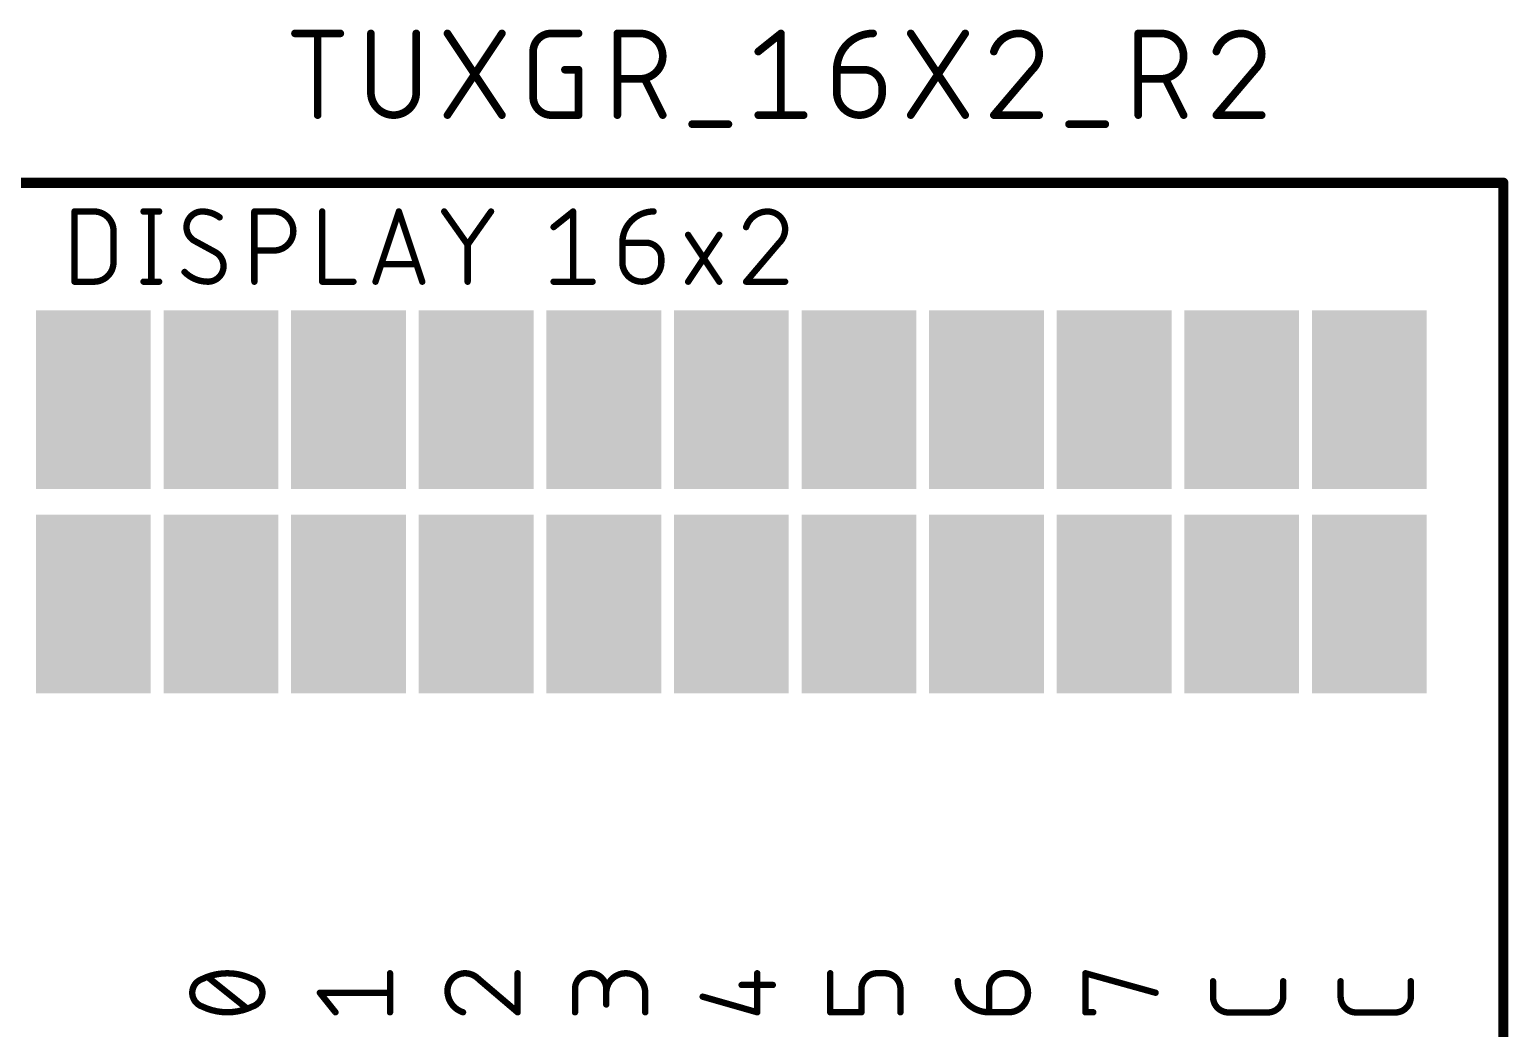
# Model space of a CAD drawing. Extents: x 33 to 158, y -5 to 117.
# Drawn here: x 64.64 to 94.08, y 97.47 to 117.35 of the extents above; entities that cross this region are included whole.
import ezdxf

# ---------------------------------------------------------------- set-up
doc = ezdxf.new("R2010")
doc.units = 0
for name, color, linetype in [('94', 12, 'CONTINUOUS'), ('95', 251, 'CONTINUOUS'), ('96', 251, 'CONTINUOUS')]:
    doc.layers.add(name, color=color, linetype=linetype)

# ---------------------------------------------------------------- blocks, each defined once
blk = doc.blocks.new('RECT')
blk.add_solid([(-0.5, -0.5), (0.5, -0.5), (-0.5, 0.5), (0.5, 0.5)])

msp = doc.modelspace()

# ---------------------------------------------------------------- linework, layer by layer
at = {"layer": '94'}
for points, const_width in [([(93.98, 114.3), (50.8, 114.3)], 0.2032), ([(93.98, 93.98), (93.98, 114.3)], 0.2032), ([(65.538, 112.3315), (65.538, 113.7285)], 0.127), ([(65.538, 113.7285), (65.926, 113.7285)], 0.127), ([(66.9115, 113.7285), (67.222, 113.7285)], 0.127), ([(67.0667, 113.7285), (67.0667, 112.3315)], 0.127), ([(69.1175, 112.3315), (69.1175, 113.7285)], 0.127), ([(69.1175, 113.7285), (69.5055, 113.7285)], 0.127), ([(70.4686, 113.7285), (70.4686, 112.3315)], 0.127), ([(71.5289, 112.3315), (71.9946, 113.7285)], 0.127), ([(71.9946, 113.7285), (72.4603, 112.3315)], 0.127), ([(72.8978, 113.7285), (73.3635, 113.0688)], 0.127), ([(73.3635, 113.0688), (73.8291, 113.7285)], 0.127), ([(75.0743, 113.4181), (75.4624, 113.7285)], 0.127), ([(75.4624, 113.7285), (75.4624, 112.3315)], 0.127), ([(66.3141, 113.3404), (66.3141, 112.7196)], 0.127), ([(68.349, 112.9136), (67.9222, 113.1464)], 0.127), ([(73.3635, 112.3315), (73.3635, 113.0688)], 0.127), ([(76.4432, 113.1076), (76.9088, 113.1076)], 0.127), ([(76.4432, 112.7196), (76.4432, 113.1076)], 0.127), ([(77.7527, 112.3315), (78.3736, 113.2628)], 0.127), ([(77.7527, 113.2628), (78.3736, 112.3315)], 0.127), ([(79.5668, 113.1076), (78.9071, 112.3315)], 0.127), ([(69.5055, 112.9524), (69.1175, 112.9524)], 0.127), ([(77.2193, 112.7972), (77.2193, 112.7196)], 0.127), ([(72.3439, 112.6808), (71.6454, 112.6808)], 0.127), ([(65.926, 112.3315), (65.538, 112.3315)], 0.127), ([(66.9115, 112.3315), (67.222, 112.3315)], 0.127), ([(70.4686, 112.3315), (71.0895, 112.3315)], 0.127), ([(75.0743, 112.3315), (75.8504, 112.3315)], 0.127), ([(78.9071, 112.3315), (79.6832, 112.3315)], 0.127)]:
    msp.add_lwpolyline(points, dxfattribs=dict(at, const_width=const_width))
for points, const_width in [([(94.0308, 114.3, 1), (93.9292, 114.3)], 0.1016), ([(93.98, 114.2492, 1), (93.98, 114.3508)], 0.1016), ([(65.538, 113.7603, 1), (65.538, 113.6968)], 0.0635), ([(65.5697, 113.7285, 1), (65.5062, 113.7285)], 0.0635), ([(65.926, 113.7603, 1), (65.926, 113.6968)], 0.0635), ([(66.3141, 113.3404, 0.4142), (65.926, 113.7285)], 0.127), ([(65.926, 113.6968, 1), (65.926, 113.7603)], 0.0635), ([(66.9115, 113.7603, 1), (66.9115, 113.6968)], 0.0635), ([(67.0985, 113.7285, 1), (67.035, 113.7285)], 0.0635), ([(67.222, 113.6968, 1), (67.222, 113.7603)], 0.0635), ([(68.0774, 113.7285, 0.4142), (67.7669, 113.4181)], 0.127), ([(68.4266, 113.6121, 0.1623), (68.0774, 113.7285)], 0.127), ([(68.0774, 113.7602, 1), (68.0774, 113.6968)], 0.0635), ([(68.0774, 113.6967, 1), (68.0774, 113.7602)], 0.0635), ([(68.4076, 113.5867, 1), (68.4457, 113.6375)], 0.0635), ([(69.1175, 113.7603, 1), (69.1175, 113.6968)], 0.0635), ([(69.1492, 113.7285, 1), (69.0857, 113.7285)], 0.0635), ([(69.5055, 113.7603, 1), (69.5055, 113.6968)], 0.0635), ([(69.5055, 112.9524, 1), (69.5055, 113.7285)], 0.127), ([(69.5055, 113.6968, 1), (69.5055, 113.7603)], 0.0635), ([(70.5003, 113.7285, 1), (70.4368, 113.7285)], 0.0635), ([(72.0247, 113.7385, 1), (71.9645, 113.7185)], 0.0635), ([(72.0247, 113.7185, 1), (71.9645, 113.7385)], 0.0635), ([(72.9237, 113.7468, 1), (72.8718, 113.7102)], 0.0635), ([(73.8551, 113.7102, 1), (73.8032, 113.7468)], 0.0635), ([(75.4941, 113.7285, 1), (75.4306, 113.7285)], 0.0635), ([(75.4822, 113.7037, 1), (75.4425, 113.7533)], 0.0635), ([(77.064, 113.7285, 0.4142), (76.4432, 113.1076)], 0.127), ([(77.064, 113.6968, 1), (77.064, 113.7602)], 0.0635), ([(79.334, 113.7285, 0.3252), (78.9071, 113.4181)], 0.127), ([(79.334, 113.7603, 1), (79.334, 113.6968)], 0.0635), ([(79.6832, 113.3792, 0.4142), (79.334, 113.7285)], 0.127), ([(79.334, 113.6968, 1), (79.334, 113.7602)], 0.0635), ([(66.3458, 113.3404, 1), (66.2823, 113.3404)], 0.0635), ([(66.2823, 113.3404, 1), (66.3458, 113.3404)], 0.0635), ([(67.7669, 113.4181, 0.2656), (67.9222, 113.1464)], 0.127), ([(67.7987, 113.4181, 1), (67.7352, 113.4181)], 0.0635), ([(67.7352, 113.4181, 1), (67.7987, 113.4181)], 0.0635), ([(75.0545, 113.4428, 1), (75.0941, 113.3933)], 0.0635), ([(78.8769, 113.4278, 1), (78.9373, 113.4083)], 0.0635), ([(79.5668, 113.1076, 0.2053), (79.6832, 113.3792)], 0.127), ([(79.715, 113.3792, 1), (79.6515, 113.3793)], 0.0635), ([(79.6515, 113.3792, 1), (79.715, 113.3792)], 0.0635), ([(67.9374, 113.1743, 1), (67.907, 113.1185)], 0.0635), ([(67.906, 113.1191, 1), (67.9383, 113.1738)], 0.0635), ([(73.3952, 113.0688, 1), (73.3317, 113.0688)], 0.0635), ([(73.3375, 113.0871, 1), (73.3894, 113.0505)], 0.0635), ([(73.3375, 113.0505, 1), (73.3894, 113.0871)], 0.0635), ([(76.4749, 113.1076, 1), (76.4114, 113.1076)], 0.0635), ([(76.4114, 113.1076, 1), (76.4749, 113.1076)], 0.0635), ([(76.4432, 113.1394, 1), (76.4432, 113.0759)], 0.0635), ([(77.2193, 112.7972, 0.4142), (76.9088, 113.1076)], 0.127), ([(76.9088, 113.1394, 1), (76.9088, 113.0759)], 0.0635), ([(76.9088, 113.0759, 1), (76.9088, 113.1394)], 0.0635), ([(77.7792, 113.2804, 1), (77.7263, 113.2452)], 0.0635), ([(78.4, 113.2452, 1), (78.3472, 113.2804)], 0.0635), ([(79.5449, 113.1306, 1), (79.5887, 113.0846)], 0.0635), ([(79.591, 113.087, 1), (79.5426, 113.1282)], 0.0635), ([(65.926, 112.3315, 0.4142), (66.3141, 112.7196)], 0.127), ([(66.3458, 112.7196, 1), (66.2823, 112.7196)], 0.0635), ([(66.2823, 112.7196, 1), (66.3458, 112.7196)], 0.0635), ([(68.5042, 112.6419, 0.2656), (68.349, 112.9136)], 0.127), ([(68.3651, 112.9409, 1), (68.3329, 112.8862)], 0.0635), ([(68.3338, 112.8857, 1), (68.3642, 112.9415)], 0.0635), ([(69.1175, 112.9841, 1), (69.1175, 112.9206)], 0.0635), ([(69.5055, 112.9841, 1), (69.5055, 112.9206)], 0.0635), ([(69.5055, 112.9206, 1), (69.5055, 112.9841)], 0.0635), ([(76.4749, 112.7196, 1), (76.4114, 112.7196)], 0.0635), ([(76.4114, 112.7196, 1), (76.4749, 112.7196)], 0.0635), ([(76.4432, 112.7196, 1), (77.2193, 112.7196)], 0.127), ([(77.251, 112.7972, 1), (77.1875, 112.7972)], 0.0635), ([(77.1875, 112.7972, 1), (77.251, 112.7972)], 0.0635), ([(77.251, 112.7196, 1), (77.1875, 112.7196)], 0.0635), ([(77.1875, 112.7196, 1), (77.251, 112.7196)], 0.0635), ([(67.7281, 112.5255, 0.2), (68.1938, 112.3315)], 0.127), ([(67.7507, 112.5479, 1), (67.7056, 112.5032)], 0.0635), ([(68.1938, 112.3315, 0.4142), (68.5042, 112.6419)], 0.127), ([(68.536, 112.6419, 1), (68.4725, 112.6419)], 0.0635), ([(68.4725, 112.6419, 1), (68.536, 112.6419)], 0.0635), ([(71.6454, 112.7125, 1), (71.6454, 112.649)], 0.0635), ([(72.3439, 112.649, 1), (72.3439, 112.7125)], 0.0635), ([(65.538, 112.3633, 1), (65.538, 112.2998)], 0.0635), ([(65.5062, 112.3315, 1), (65.5697, 112.3315)], 0.0635), ([(65.926, 112.3632, 1), (65.926, 112.2998)], 0.0635), ([(65.926, 112.2998, 1), (65.926, 112.3633)], 0.0635), ([(66.9115, 112.3633, 1), (66.9115, 112.2998)], 0.0635), ([(67.035, 112.3315, 1), (67.0985, 112.3315)], 0.0635), ([(67.222, 112.2998, 1), (67.222, 112.3633)], 0.0635), ([(68.1938, 112.3633, 1), (68.1938, 112.2998)], 0.0635), ([(68.1938, 112.2998, 1), (68.1938, 112.3632)], 0.0635), ([(69.0857, 112.3315, 1), (69.1492, 112.3315)], 0.0635), ([(70.4686, 112.3633, 1), (70.4686, 112.2998)], 0.0635), ([(70.4368, 112.3315, 1), (70.5003, 112.3315)], 0.0635), ([(71.0895, 112.2998, 1), (71.0895, 112.3633)], 0.0635), ([(71.4988, 112.3415, 1), (71.5591, 112.3215)], 0.0635), ([(72.4301, 112.3215, 1), (72.4904, 112.3415)], 0.0635), ([(73.3317, 112.3315, 1), (73.3952, 112.3315)], 0.0635), ([(75.0743, 112.3633, 1), (75.0743, 112.2998)], 0.0635), ([(75.4306, 112.3315, 1), (75.4941, 112.3315)], 0.0635), ([(75.8504, 112.2998, 1), (75.8504, 112.3633)], 0.0635), ([(77.7263, 112.3491, 1), (77.7792, 112.3139)], 0.0635), ([(78.3472, 112.3139, 1), (78.4, 112.3491)], 0.0635), ([(78.9071, 112.3633, 1), (78.9071, 112.2998)], 0.0635), ([(78.8829, 112.3521, 1), (78.9313, 112.3109)], 0.0635), ([(79.6832, 112.2998, 1), (79.6832, 112.3633)], 0.0635)]:
    msp.add_lwpolyline(points, format="xyb", dxfattribs=dict(at, const_width=const_width))
at = {"layer": '95'}
for points, const_width in [([(68.58, 98.5709, 0.1139), (68.0755, 98.4545)], 0.127), ([(69.0845, 98.4545, 0.1139), (68.58, 98.5709)], 0.127), ([(68.58, 98.6026, 1), (68.58, 98.5391)], 0.0635), ([(68.58, 98.5391, 1), (68.58, 98.6026)], 0.0635), ([(71.8503, 98.5709, 1), (71.7867, 98.5709)], 0.0635), ([(73.3107, 98.5709, 0.4142), (72.9615, 98.2216)], 0.127), ([(73.5824, 98.4545, 0.2053), (73.3107, 98.5709)], 0.127), ([(73.3107, 98.6026, 1), (73.3108, 98.5391)], 0.0635), ([(73.3107, 98.5391, 1), (73.3107, 98.6026)], 0.0635), ([(74.3903, 98.5709, 1), (74.3268, 98.5709)], 0.0635), ([(76.1224, 98.2604, 1), (75.5015, 98.2604)], 0.127), ([(76.8985, 98.1828, 1), (76.1224, 98.1828)], 0.127), ([(79.1598, 98.5709, 1), (79.0963, 98.5709)], 0.0635), ([(80.6133, 98.5709, 1), (80.5498, 98.5709)], 0.0635), ([(81.5128, 98.5709, 0.4142), (81.2024, 98.2604)], 0.127), ([(81.5128, 98.6026, 1), (81.5128, 98.5391)], 0.0635), ([(81.5128, 98.5391, 1), (81.5128, 98.6026)], 0.0635), ([(81.9785, 98.2604, 0.4142), (81.6681, 98.5709)], 0.127), ([(81.6681, 98.6026, 1), (81.6681, 98.5391)], 0.0635), ([(81.6681, 98.5391, 1), (81.6681, 98.6026)], 0.0635), ([(84.0528, 98.5709, 0.4142), (83.7424, 98.2604)], 0.127), ([(84.0528, 98.6026, 1), (84.0528, 98.5391)], 0.0635), ([(84.0528, 98.5391, 1), (84.0528, 98.6026)], 0.0635), ([(84.1304, 97.7948, 1), (84.1304, 98.5709)], 0.127), ([(84.1304, 98.6026, 1), (84.1304, 98.5391)], 0.0635), ([(84.1304, 98.5391, 1), (84.1304, 98.6026)], 0.0635), ([(85.67, 98.6015, 1), (85.653, 98.5403)], 0.0635), ([(85.6933, 98.5709, 1), (85.6298, 98.5709)], 0.0635), ([(68.0755, 98.4545, 0.3205), (67.8815, 98.1828)], 0.127), ([(68.0616, 98.483, 1), (68.0894, 98.4259)], 0.0635), ([(68.0858, 98.4244, 1), (68.0652, 98.4845)], 0.0635), ([(68.2118, 98.5181, 1), (68.1721, 98.4685)], 0.0635), ([(69.2785, 98.1828, 0.3205), (69.0845, 98.4545)], 0.127), ([(69.0948, 98.4845, 1), (69.0742, 98.4244)], 0.0635), ([(69.0706, 98.4259, 1), (69.0984, 98.483)], 0.0635), ([(73.603, 98.4787, 1), (73.5618, 98.4303)], 0.0635), ([(73.5594, 98.4326, 1), (73.6054, 98.4764)], 0.0635), ([(78.8176, 98.3698, 1), (78.8176, 98.3063)], 0.0635), ([(79.4385, 98.3063, 1), (79.4385, 98.3698)], 0.0635), ([(83.1532, 98.4157, 1), (83.0897, 98.4157)], 0.0635), ([(83.1215, 98.4157, 0.4142), (83.7424, 97.7948)], 0.127), ([(88.2333, 98.4117, 1), (88.1698, 98.4117)], 0.0635), ([(89.6303, 98.4117, 1), (89.5667, 98.4117)], 0.0635), ([(90.7733, 98.4117, 1), (90.7097, 98.4117)], 0.0635), ([(92.1703, 98.4117, 1), (92.1068, 98.4117)], 0.0635), ([(67.8815, 98.1828, 0.3205), (68.0755, 97.9112)], 0.127), ([(67.9132, 98.1828, 1), (67.8498, 98.1828)], 0.0635), ([(67.8498, 98.1828, 1), (67.9132, 98.1828)], 0.0635), ([(69.0845, 97.9112, 0.3205), (69.2785, 98.1828)], 0.127), ([(69.3102, 98.1828, 1), (69.2468, 98.1828)], 0.0635), ([(69.2468, 98.1828, 1), (69.3102, 98.1828)], 0.0635), ([(70.4463, 98.2027, 1), (70.3967, 98.163)], 0.0635), ([(70.4215, 98.2146, 1), (70.4215, 98.1511)], 0.0635), ([(71.8185, 98.1511, 1), (71.8185, 98.2146)], 0.0635), ([(72.9297, 98.2216, 1), (72.9933, 98.2216)], 0.0635), ([(72.9615, 98.2216, 0.3252), (73.2719, 97.7948)], 0.127), ([(72.9932, 98.2216, 1), (72.9298, 98.2216)], 0.0635), ([(75.5333, 98.2604, 1), (75.4698, 98.2604)], 0.0635), ([(75.4698, 98.2604, 1), (75.5333, 98.2604)], 0.0635), ([(76.1541, 98.2604, 1), (76.0906, 98.2604)], 0.0635), ([(76.0906, 98.2604, 1), (76.1541, 98.2604)], 0.0635), ([(76.0906, 98.1828, 1), (76.1541, 98.1828)], 0.0635), ([(76.9303, 98.1828, 1), (76.8667, 98.1828)], 0.0635), ([(76.8667, 98.1828, 1), (76.9303, 98.1828)], 0.0635), ([(78.0502, 98.1358, 1), (78.0328, 98.0747)], 0.0635), ([(81.2341, 98.2604, 1), (81.1706, 98.2604)], 0.0635), ([(81.1706, 98.2604, 1), (81.2341, 98.2604)], 0.0635), ([(82.0103, 98.2604, 1), (81.9468, 98.2604)], 0.0635), ([(81.9468, 98.2604, 1), (82.0103, 98.2604)], 0.0635), ([(83.7741, 98.2604, 1), (83.7106, 98.2604)], 0.0635), ([(83.7106, 98.2604, 1), (83.7741, 98.2604)], 0.0635), ([(87.05, 98.1522, 1), (87.067, 98.2134)], 0.0635), ([(88.2015, 98.1012, 0.4142), (88.5119, 97.7908)], 0.127), ([(88.2332, 98.1012, 1), (88.1697, 98.1012)], 0.0635), ([(88.1698, 98.1012, 1), (88.2333, 98.1012)], 0.0635), ([(89.2881, 97.7908, 0.4142), (89.5985, 98.1012)], 0.127), ([(89.6303, 98.1012, 1), (89.5667, 98.1012)], 0.0635), ([(89.5667, 98.1012, 1), (89.6303, 98.1012)], 0.0635), ([(90.7732, 98.1012, 1), (90.7097, 98.1012)], 0.0635), ([(90.7097, 98.1012, 1), (90.7733, 98.1012)], 0.0635), ([(90.7415, 98.1012, 0.4142), (91.0519, 97.7908)], 0.127), ([(91.8281, 97.7908, 0.4142), (92.1385, 98.1012)], 0.127), ([(92.1703, 98.1012, 1), (92.1068, 98.1012)], 0.0635), ([(92.1068, 98.1012, 1), (92.1703, 98.1012)], 0.0635), ([(68.0755, 97.9112, 0.1139), (68.58, 97.7948)], 0.127), ([(68.0894, 97.9397, 1), (68.0616, 97.8827)], 0.0635), ([(68.0652, 97.8812, 1), (68.0858, 97.9412)], 0.0635), ([(68.58, 97.7948, 0.1139), (69.0845, 97.9112)], 0.127), ([(68.58, 97.8265, 1), (68.58, 97.763)], 0.0635), ([(68.58, 97.763, 1), (68.58, 97.8265)], 0.0635), ([(68.9482, 97.8476, 1), (68.9879, 97.8972)], 0.0635), ([(69.0742, 97.9412, 1), (69.0948, 97.8812)], 0.0635), ([(69.0984, 97.8827, 1), (69.0706, 97.9397)], 0.0635), ([(70.7072, 97.7749, 1), (70.7567, 97.8146)], 0.0635), ([(71.7867, 97.7948, 1), (71.8503, 97.7948)], 0.0635), ([(73.2622, 97.7646, 1), (73.2817, 97.825)], 0.0635), ([(74.3268, 97.7948, 1), (74.3903, 97.7948)], 0.0635), ([(74.3379, 97.7706, 1), (74.3791, 97.819)], 0.0635), ([(75.4698, 97.7948, 1), (75.5333, 97.7948)], 0.0635), ([(76.0906, 97.95, 1), (76.1541, 97.95)], 0.0635), ([(76.8667, 97.7948, 1), (76.9303, 97.7948)], 0.0635), ([(79.0963, 97.7948, 1), (79.1598, 97.7948)], 0.0635), ([(79.1193, 97.7643, 1), (79.1368, 97.8253)], 0.0635), ([(80.5815, 97.8265, 1), (80.5815, 97.763)], 0.0635), ([(80.5498, 97.7948, 1), (80.6133, 97.7948)], 0.0635), ([(81.1706, 97.7948, 1), (81.2341, 97.7948)], 0.0635), ([(81.2024, 97.763, 1), (81.2024, 97.8265)], 0.0635), ([(81.9468, 97.7948, 1), (82.0103, 97.7948)], 0.0635), ([(83.7106, 97.7948, 1), (83.7741, 97.7948)], 0.0635), ([(83.7424, 97.8265, 1), (83.7424, 97.763)], 0.0635), ([(83.7424, 97.763, 1), (83.7424, 97.8265)], 0.0635), ([(84.1304, 97.8265, 1), (84.1304, 97.763)], 0.0635), ([(84.1304, 97.763, 1), (84.1304, 97.8265)], 0.0635), ([(85.6615, 97.8265, 1), (85.6615, 97.763)], 0.0635), ([(85.6298, 97.7948, 1), (85.6933, 97.7948)], 0.0635), ([(85.8167, 97.763, 1), (85.8167, 97.8265)], 0.0635), ([(88.5119, 97.8225, 1), (88.5119, 97.759)], 0.0635), ([(88.5119, 97.759, 1), (88.5119, 97.8225)], 0.0635), ([(89.2881, 97.8225, 1), (89.2881, 97.759)], 0.0635), ([(89.2881, 97.759, 1), (89.2881, 97.8225)], 0.0635), ([(91.0519, 97.8225, 1), (91.0519, 97.759)], 0.0635), ([(91.0519, 97.759, 1), (91.0519, 97.8225)], 0.0635), ([(91.8281, 97.8225, 1), (91.8281, 97.759)], 0.0635), ([(91.8281, 97.759, 1), (91.8281, 97.8225)], 0.0635)]:
    msp.add_lwpolyline(points, format="xyb", dxfattribs=dict(at, const_width=const_width))
at = {"layer": '95', "const_width": 0.127}
for points in [[(71.8185, 97.7948), (71.8185, 98.5709)], [(74.3585, 97.7948), (74.3585, 98.5709)], [(79.1281, 97.7948), (79.1281, 98.5709)], [(80.5815, 97.7948), (80.5815, 98.5709)], [(81.6681, 98.5709), (81.5128, 98.5709)], [(84.0528, 98.5709), (84.1304, 98.5709)], [(85.6615, 97.7948), (85.6615, 98.5709)], [(85.6615, 98.5709), (87.0585, 98.1828)], [(68.9681, 97.8724), (68.1919, 98.4933)], [(73.5824, 98.4545), (74.3585, 97.7948)], [(78.8176, 98.3381), (79.4385, 98.3381)], [(88.2015, 98.1012), (88.2015, 98.4117)], [(89.5985, 98.4117), (89.5985, 98.1012)], [(90.7415, 98.1012), (90.7415, 98.4117)], [(92.1385, 98.4117), (92.1385, 98.1012)], [(70.7319, 97.7948), (70.4215, 98.1828)], [(70.4215, 98.1828), (71.8185, 98.1828)], [(75.5015, 97.7948), (75.5015, 98.2604)], [(76.1224, 98.2604), (76.1224, 97.95)], [(76.8985, 97.7948), (76.8985, 98.1828)], [(78.0415, 98.1052), (79.1281, 97.7948)], [(81.2024, 98.2604), (81.2024, 97.7948)], [(81.9785, 97.7948), (81.9785, 98.2604)], [(83.7424, 97.7948), (83.7424, 98.2604)], [(81.2024, 97.7948), (80.5815, 97.7948)], [(84.1304, 97.7948), (83.7424, 97.7948)], [(85.8167, 97.7948), (85.6615, 97.7948)], [(89.2881, 97.7908), (88.5119, 97.7908)], [(91.8281, 97.7908), (91.0519, 97.7908)]]:
    msp.add_lwpolyline(points, dxfattribs=at)
at = {"layer": '96', "const_width": 0.1524}
for points in [[(69.9262, 117.2718), (70.8293, 117.2718)], [(70.3778, 115.6462), (70.3778, 117.2718)], [(71.4372, 117.2718), (71.4372, 116.0978)], [(72.3403, 116.0978), (72.3403, 117.2718)], [(72.9621, 115.6462), (74.0459, 117.2718)], [(72.9621, 117.2718), (74.0459, 115.6462)], [(75.0289, 117.2718), (75.5708, 117.2718)], [(76.3442, 115.6462), (76.3442, 117.2718)], [(76.3442, 117.2718), (76.7957, 117.2718)], [(79.1486, 116.9106), (79.6002, 117.2718)], [(79.6002, 117.2718), (79.6002, 115.6462)], [(82.1846, 115.6462), (83.2683, 117.2718)], [(82.1846, 117.2718), (83.2683, 115.6462)], [(86.7129, 115.6462), (86.7129, 117.2718)], [(86.7129, 117.2718), (87.1644, 117.2718)], [(74.6677, 116.0074), (74.6677, 116.9106)], [(75.2999, 116.5493), (75.5708, 116.5493)], [(75.5708, 116.5493), (75.5708, 115.6462)], [(80.7118, 116.5493), (81.2536, 116.5493)], [(80.7118, 116.0978), (80.7118, 116.5493)], [(84.6056, 116.5493), (83.838, 115.6462)], [(89.0345, 116.5493), (88.2668, 115.6462)], [(76.7957, 116.3687), (76.3442, 116.3687)], [(77.2473, 115.6462), (76.886, 116.3687)], [(87.1644, 116.3687), (86.7129, 116.3687)], [(87.616, 115.6462), (87.2547, 116.3687)], [(81.6149, 116.1881), (81.6149, 116.0978)], [(75.5708, 115.6462), (75.0289, 115.6462)], [(79.1486, 115.6462), (80.0517, 115.6462)], [(83.838, 115.6462), (84.7411, 115.6462)], [(88.2668, 115.6462), (89.17, 115.6462)], [(77.8321, 115.4656), (78.5546, 115.4656)], [(85.3351, 115.4656), (86.0576, 115.4656)]]:
    msp.add_lwpolyline(points, dxfattribs=at)
at = {"layer": '96'}
for points, const_width in [([(69.9262, 117.3099, 1), (69.9262, 117.2337)], 0.0762), ([(70.4159, 117.2718, 1), (70.3397, 117.2718)], 0.0762), ([(70.8293, 117.2337, 1), (70.8293, 117.3099)], 0.0762), ([(71.4753, 117.2718, 1), (71.3991, 117.2718)], 0.0762), ([(72.3784, 117.2718, 1), (72.3022, 117.2718)], 0.0762), ([(72.9938, 117.2929, 1), (72.9304, 117.2507)], 0.0762), ([(74.0776, 117.2507, 1), (74.0142, 117.2929)], 0.0762), ([(75.0289, 117.2718, 0.4142), (74.6677, 116.9106)], 0.1524), ([(75.0289, 117.3099, 1), (75.0289, 117.2337)], 0.0762), ([(75.0289, 117.2337, 1), (75.0289, 117.3099)], 0.0762), ([(75.5708, 117.2337, 1), (75.5708, 117.3099)], 0.0762), ([(76.3823, 117.2718, 1), (76.3061, 117.2718)], 0.0762), ([(76.3442, 117.3099, 1), (76.3442, 117.2337)], 0.0762), ([(76.7957, 116.3687, 1), (76.7957, 117.2718)], 0.1524), ([(76.7957, 117.3099, 1), (76.7957, 117.2337)], 0.0762), ([(76.7957, 117.2337, 1), (76.7957, 117.3099)], 0.0762), ([(79.6383, 117.2718, 1), (79.5621, 117.2718)], 0.0762), ([(79.624, 117.242, 1), (79.5764, 117.3016)], 0.0762), ([(81.4342, 117.2718, 0.4142), (80.7118, 116.5493)], 0.1524), ([(81.4342, 117.2337, 1), (81.4342, 117.3099)], 0.0762), ([(82.2163, 117.2929, 1), (82.1529, 117.2507)], 0.0762), ([(83.3, 117.2507, 1), (83.2366, 117.2929)], 0.0762), ([(84.3347, 117.2718, 0.3252), (83.838, 116.9106)], 0.1524), ([(84.7411, 116.8654, 0.4142), (84.3347, 117.2718)], 0.1524), ([(84.3347, 117.3099, 1), (84.3347, 117.2337)], 0.0762), ([(84.3347, 117.2337, 1), (84.3347, 117.3099)], 0.0762), ([(86.751, 117.2718, 1), (86.6748, 117.2718)], 0.0762), ([(86.7129, 117.3099, 1), (86.7129, 117.2337)], 0.0762), ([(87.1644, 116.3687, 1), (87.1644, 117.2718)], 0.1524), ([(87.1644, 117.3099, 1), (87.1644, 117.2337)], 0.0762), ([(87.1644, 117.2337, 1), (87.1644, 117.3099)], 0.0762), ([(88.7636, 117.2718, 0.3252), (88.2668, 116.9106)], 0.1524), ([(89.17, 116.8654, 0.4142), (88.7636, 117.2718)], 0.1524), ([(88.7636, 117.3099, 1), (88.7636, 117.2337)], 0.0762), ([(88.7636, 117.2337, 1), (88.7636, 117.3099)], 0.0762), ([(74.7058, 116.9106, 1), (74.6296, 116.9106)], 0.0762), ([(74.6296, 116.9106, 1), (74.7058, 116.9106)], 0.0762), ([(79.1248, 116.9403, 1), (79.1724, 116.8808)], 0.0762), ([(83.8018, 116.9223, 1), (83.8742, 116.8988)], 0.0762), ([(84.6056, 116.5493, 0.2053), (84.7411, 116.8654)], 0.1524), ([(84.7792, 116.8654, 1), (84.703, 116.8654)], 0.0762), ([(84.703, 116.8654, 1), (84.7792, 116.8654)], 0.0762), ([(88.2306, 116.9223, 1), (88.3031, 116.8988)], 0.0762), ([(89.0345, 116.5493, 0.2053), (89.17, 116.8654)], 0.1524), ([(89.2081, 116.8654, 1), (89.1319, 116.8654)], 0.0762), ([(89.1319, 116.8654, 1), (89.2081, 116.8654)], 0.0762), ([(75.2999, 116.5874, 1), (75.2999, 116.5112)], 0.0762), ([(75.6089, 116.5493, 1), (75.5327, 116.5493)], 0.0762), ([(75.5708, 116.5112, 1), (75.5708, 116.5874)], 0.0762), ([(80.7118, 116.5874, 1), (80.7118, 116.5112)], 0.0762), ([(80.7499, 116.5493, 1), (80.6737, 116.5493)], 0.0762), ([(80.6737, 116.5493, 1), (80.7499, 116.5493)], 0.0762), ([(81.6149, 116.1881, 0.4142), (81.2536, 116.5493)], 0.1524), ([(81.2536, 116.5874, 1), (81.2536, 116.5112)], 0.0762), ([(81.2536, 116.5112, 1), (81.2536, 116.5874)], 0.0762), ([(84.5794, 116.5769, 1), (84.6319, 116.5217)], 0.0762), ([(84.6347, 116.5246, 1), (84.5766, 116.574)], 0.0762), ([(89.0082, 116.5769, 1), (89.0608, 116.5217)], 0.0762), ([(89.0635, 116.5246, 1), (89.0055, 116.574)], 0.0762), ([(76.3442, 116.4068, 1), (76.3442, 116.3306)], 0.0762), ([(76.7957, 116.4068, 1), (76.7957, 116.3306)], 0.0762), ([(76.7957, 116.3306, 1), (76.7957, 116.4068)], 0.0762), ([(76.9201, 116.3857, 1), (76.852, 116.3516)], 0.0762), ([(86.7129, 116.4068, 1), (86.7129, 116.3306)], 0.0762), ([(87.1644, 116.4068, 1), (87.1644, 116.3306)], 0.0762), ([(87.1644, 116.3306, 1), (87.1644, 116.4068)], 0.0762), ([(87.2888, 116.3857, 1), (87.2207, 116.3516)], 0.0762), ([(71.4372, 116.0978, 1), (72.3403, 116.0978)], 0.1524), ([(71.4753, 116.0978, 1), (71.3991, 116.0978)], 0.0762), ([(71.3991, 116.0978, 1), (71.4753, 116.0978)], 0.0762), ([(72.3784, 116.0978, 1), (72.3022, 116.0978)], 0.0762), ([(72.3022, 116.0978, 1), (72.3784, 116.0978)], 0.0762), ([(74.6677, 116.0074, 0.4142), (75.0289, 115.6462)], 0.1524), ([(74.7058, 116.0074, 1), (74.6296, 116.0074)], 0.0762), ([(74.6296, 116.0074, 1), (74.7058, 116.0074)], 0.0762), ([(80.7118, 116.0978, 1), (81.6149, 116.0978)], 0.1524), ([(80.7499, 116.0978, 1), (80.6737, 116.0978)], 0.0762), ([(80.6737, 116.0978, 1), (80.7499, 116.0978)], 0.0762), ([(81.653, 116.1881, 1), (81.5768, 116.1881)], 0.0762), ([(81.5768, 116.1881, 1), (81.653, 116.1881)], 0.0762), ([(81.653, 116.0978, 1), (81.5768, 116.0978)], 0.0762), ([(81.5768, 116.0978, 1), (81.653, 116.0978)], 0.0762), ([(72.9304, 115.6673, 1), (72.9938, 115.6251)], 0.0762), ([(74.0142, 115.6251, 1), (74.0776, 115.6673)], 0.0762), ([(75.0289, 115.6843, 1), (75.0289, 115.6081)], 0.0762), ([(75.0289, 115.6081, 1), (75.0289, 115.6843)], 0.0762), ([(75.5708, 115.6081, 1), (75.5708, 115.6843)], 0.0762), ([(77.2132, 115.6292, 1), (77.2814, 115.6632)], 0.0762), ([(79.1486, 115.6843, 1), (79.1486, 115.6081)], 0.0762), ([(80.0517, 115.6081, 1), (80.0517, 115.6843)], 0.0762), ([(82.1529, 115.6673, 1), (82.2163, 115.6251)], 0.0762), ([(83.2366, 115.6251, 1), (83.3, 115.6673)], 0.0762), ([(83.838, 115.6843, 1), (83.838, 115.6081)], 0.0762), ([(83.809, 115.6709, 1), (83.867, 115.6215)], 0.0762), ([(84.7411, 115.6081, 1), (84.7411, 115.6843)], 0.0762), ([(87.5819, 115.6292, 1), (87.6501, 115.6632)], 0.0762), ([(88.2668, 115.6843, 1), (88.2668, 115.6081)], 0.0762), ([(88.2378, 115.6709, 1), (88.2959, 115.6215)], 0.0762), ([(89.17, 115.6081, 1), (89.17, 115.6843)], 0.0762), ([(70.3397, 115.6462, 1), (70.4159, 115.6462)], 0.0762), ([(75.5327, 115.6462, 1), (75.6089, 115.6462)], 0.0762), ([(76.3061, 115.6462, 1), (76.3823, 115.6462)], 0.0762), ([(77.8321, 115.5037, 1), (77.8321, 115.4275)], 0.0762), ([(78.5546, 115.4275, 1), (78.5546, 115.5037)], 0.0762), ([(79.5621, 115.6462, 1), (79.6383, 115.6462)], 0.0762), ([(85.3351, 115.5037, 1), (85.3351, 115.4275)], 0.0762), ([(86.0576, 115.4275, 1), (86.0576, 115.5037)], 0.0762), ([(86.6748, 115.6462, 1), (86.751, 115.6462)], 0.0762)]:
    msp.add_lwpolyline(points, format="xyb", dxfattribs=dict(at, const_width=const_width))

# ---------------------------------------------------------------- block references
at = {"layer": '94', "xscale": 2.286, "yscale": 3.556}
for p in [(65.913, 109.982), (68.453, 109.982), (70.993, 109.982), (73.533, 109.982), (76.073, 109.982), (78.613, 109.982), (81.153, 109.982), (83.693, 109.982), (86.233, 109.982), (88.773, 109.982), (91.313, 109.982), (65.913, 105.918), (68.453, 105.918), (70.993, 105.918), (73.533, 105.918), (76.073, 105.918), (78.613, 105.918), (81.153, 105.918), (83.693, 105.918), (86.233, 105.918), (88.773, 105.918), (91.313, 105.918)]:
    msp.add_blockref('RECT', p, dxfattribs=at)

doc.saveas('drawing.dxf')
